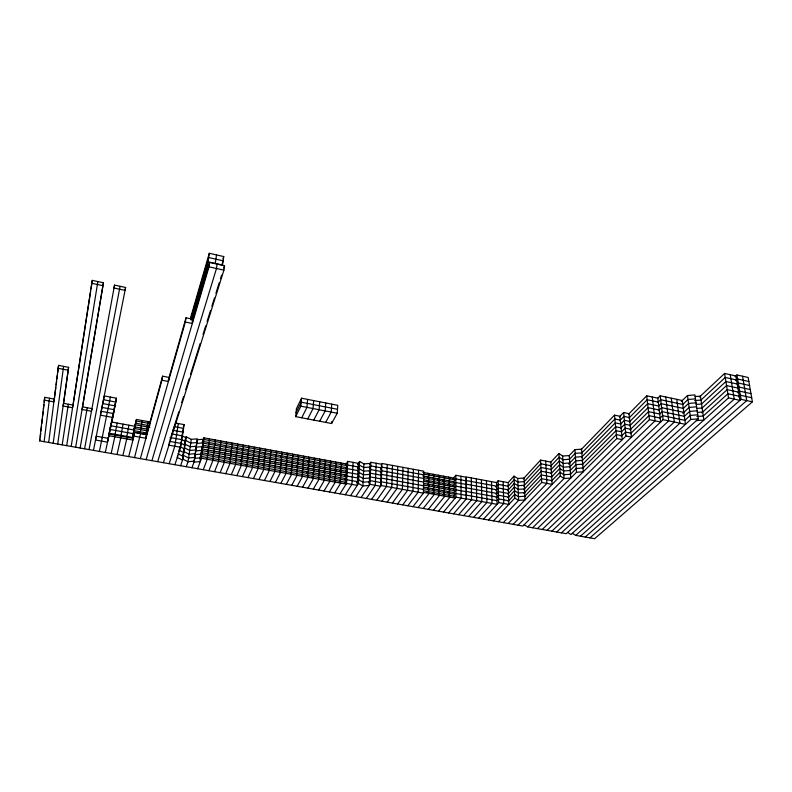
<?xml version="1.0" encoding="UTF-8"?>
<svg xmlns="http://www.w3.org/2000/svg" width="792" height="792" viewBox="0 0 792 792"><rect width="100%" height="100%" fill="white"/><g stroke="black" fill="none" stroke-linecap="round" stroke-linejoin="round"><path stroke-width="1.19" d="M418.562 470.24L418.196 492.188L407.84 505.771M413.375 469.28L412.939 491.238L402.692 504.87M408.177 468.32L407.672 490.298L397.534 503.959M402.96 467.349L402.395 489.347L392.367 503.049M397.733 466.389L397.099 488.397L387.179 502.138M392.486 465.419L391.793 487.436L381.992 501.217M387.229 464.449L386.476 486.486L376.784 500.297M148.173 421.631L147.5 425.472M381.14 485.526L381.962 463.468L423.74 471.2L423.433 493.129L381.14 485.526L371.557 499.386M147.53 425.373L146.817 429.383M146.174 433.155L146.886 429.125L135.115 426.967L132.551 438.164M376.19 463.251L375.289 485.308L366.33 498.455M146.174 434.58L146.243 432.897L134.442 430.749L132.789 438.362M145.52 438.392L145.599 436.679M369.943 484.338L370.903 462.28L381.457 464.231L380.635 486.258L369.943 484.338L361.083 497.534M357.608 464.577L359.568 461.459L363.934 463.904L362.894 485.922L355.826 496.604M350.549 495.683L358.469 483.526L359.568 461.459M353.083 462.37L351.905 484.407L345.272 494.743M346.52 483.447L347.767 461.389L358.38 463.34L357.271 485.367L346.52 483.447L339.976 493.812M142.312 420.552L140.936 428.314M141.006 428.046L140.283 432.085M140.243 433.501L140.352 431.818M337.243 413.256L337.758 405.326L301.534 398.208L296.406 408.741L295.713 416.632L331.591 423.522L337.243 413.256L300.851 406.177L295.713 416.632M331.759 404.148L331.224 412.087L325.651 422.383M331.591 423.522L331.719 421.552M325.75 402.97L325.185 410.909L319.701 421.235M319.72 401.782L319.127 409.731L313.731 420.097M132.581 435.847L136.452 419.463L150.51 422.067M313.672 400.594L313.048 408.553L307.742 418.938M132.541 437.095L135.779 423.215L149.876 425.799M307.613 399.406L306.959 407.365L301.732 417.79M133.63 436.234L133.769 434.541M300.851 406.177L301.534 398.208M127.136 437.273L122.889 455.548M568.983 455.826L574.913 449.648L581.605 449.133L583.278 471.775L576.497 472.27L522.868 526.046L39.6 440.877L44.738 397.307L54.361 399.099L53.727 401.871L44.095 400.079M40.343 437.006L40.748 433.392M41.016 430.987L41.54 426.175M41.808 423.769L42.342 418.958M42.61 416.552L43.144 411.741M43.412 409.335L43.936 404.524M44.203 402.118L44.738 397.307M44.134 441.669L49.549 398.208M121.166 436.194L117.038 454.519M48.668 442.471L58.568 365.399L68.607 367.339L63.528 403.762M54.45 398.336L55.826 387.357M56.133 384.912L56.588 381.259M56.895 378.814L57.351 375.161M57.658 372.715L58.568 365.399M53.193 443.263L63.598 366.369M57.697 444.065L68.607 367.339M163.429 462.696L223.918 270.141L224.532 265.746L209.672 262.439L192.149 322.087M115.186 435.115L111.177 453.489M195.188 453.658L196.634 443.451L202.851 442.926M196.762 442.53L197.159 439.768L203.366 439.243L200.267 461.597L193.99 462.102L195.06 454.598L201.307 454.083M191.951 467.726L194.317 461.192L197.485 438.837L191.288 439.362L186.16 436.758L185.031 440.124M190.367 318.542L209.286 253.301L223.73 256.549L222.532 265.053L207.999 261.825L191.05 319.958M191.288 439.362L188.05 461.696L186.278 466.726M217.117 264.092L216.483 268.488L157.677 461.687M62.202 444.857L68.34 404.237M215.275 263.439L216.523 254.925M180.586 465.726L182.843 459.152L186.16 436.758M206.049 274.774L209.286 253.301M174.883 464.716L180.695 447.292L184.1 424.631L175.982 423.126M151.915 460.667L209.019 266.835L209.672 262.439M177.566 455.618L177.289 457.509L182.526 460.063L185.843 437.699L181.715 435.61M66.696 445.648L92.268 280.378L103.435 282.754L82.546 406.949M73.032 405.464L90.595 291.308M90.961 288.882L92.268 280.378M178.309 423.562L174.824 446.233L169.161 463.706M185.338 322.027L186.011 317.79L192.981 319.255L192.327 323.492L185.338 322.027L146.144 459.647M71.181 446.44L97.861 281.566M108.91 435.739L109.187 434.036L133.086 438.342L132.947 440.065L108.91 435.739L105.296 452.45M161.915 380.219L162.598 376.17L169.062 377.428L168.409 381.477L161.915 380.219L140.352 458.627M75.666 447.233L103.435 282.754M140.63 433.363L134.541 457.608M80.131 448.015L87.278 407.741M133.947 436.125L134.64 432.274L146.599 434.452L145.946 438.293L133.947 436.125L128.72 456.578M84.596 448.807L114.553 285.12L125.611 287.476L93.486 450.371M126.868 436.402L128.908 425.195M120.641 437.233L123.067 424.126M115.088 434.283L117.206 423.047M89.041 449.589L120.087 286.298M108.276 437.936L107.524 442.164L95.525 440.015L96.287 436.194L108.256 438.342M110.979 423.839L109.177 433.214L132.729 437.461L134.729 426.264L111.335 421.978M112.781 417.443L116.464 398.218L104.267 395.921L100.436 415.166L112.781 417.443L107.841 440.263M107.643 440.223L107.999 438.362M102.277 437.273L99.396 451.41M110.375 397.069L102.128 437.996M125.611 287.476L125.037 290.357L113.959 288.011L114.553 285.12M112.909 414.701L116.464 398.218M109.949 429.244L112.444 417.285M112.979 415.216L115.731 402.029L103.504 399.732M107.722 440.382L108.207 438.125M109.088 434.056L114.266 409.702L101.98 407.415M39.6 440.877L40.006 439.095M133.531 430.997L136.452 419.463M133.026 438.6L134.64 432.274M145.579 438.174L162.598 376.17M168.241 380.348L186.011 317.79M190.763 319.047L208.652 257.548L223.136 260.786L222.037 264.31M191.803 319.334L207.355 266.112L209.444 266.577M192.1 320.275L206.702 270.428M223.007 258.905L223.73 256.549M169.914 440.144L178.784 411.82M181.685 402.544L183.576 396.505M185.734 389.615L189.11 378.833M190.525 374.339L200.178 343.5M203.029 334.392L205.712 325.829M207.078 321.463L210.514 310.513M211.87 306.197L214.444 297.97M215.919 293.268L219.226 282.695M220.473 278.705L221.582 275.171M223.799 268.102L224.532 265.746M183.378 426.868L184.1 424.631M182.447 431.699L183.546 428.373L174.24 426.65M181.883 435.442L182.982 432.125L172.488 430.195M181.685 438.095L182.407 435.887L171.904 433.966M181.061 442.015L181.843 439.669L170.131 437.54M178.556 451.638L181.269 443.47L169.537 441.352L168.934 445.173L180.695 447.292M184.1 444.916L185.615 440.451L190.753 443.045L196.97 442.52M183.378 451.212L184.506 447.886L189.684 450.46L195.911 449.945M182.447 456.043L183.952 451.628L189.139 454.192L195.386 453.677M202.217 442.362L203.871 437.837L346.213 463.934L347.163 465.676L204.108 439.501L203.871 437.837M202.544 443.777L204.108 439.501M201.574 448.698L203.594 443.213L203.366 441.53L346.005 467.567L346.955 469.329L203.594 443.213M200.683 453.44L203.079 446.945L202.851 445.243L345.797 471.21L346.748 472.992L203.079 446.945M199.782 458.212L202.564 450.697L202.336 448.965L345.579 474.863L346.54 476.675L202.564 450.697M200.03 459.875L202.039 454.459L201.821 452.707L345.371 478.536L346.332 480.368L202.039 454.459M197.614 468.725L201.524 458.231L201.297 456.459L345.163 482.229L346.114 484.08L201.524 458.231M208.979 442.669L209.514 438.877M208.078 447.44L209.286 444.253L209.019 442.56M207.979 450.094L208.781 447.985L208.524 446.272M207.474 453.836L208.276 451.727L208.019 449.995M206.564 458.637L207.771 455.489L207.514 453.727M203.257 469.715L207.256 459.261L207.009 457.479M214.622 443.698L215.444 441.57L215.147 439.906M214.137 447.401L214.959 445.282L214.662 443.589M213.642 451.123L214.464 449.014L214.177 447.302M213.157 454.856L213.969 452.757L213.691 451.014M212.662 458.608L213.484 456.509L213.196 454.747M208.89 470.705L212.989 460.281L212.701 458.499M220.255 444.728L221.087 442.609L220.77 440.936M219.78 448.43L220.612 446.312L220.295 444.619M219.305 452.143L220.136 450.044L219.82 448.322M218.82 455.875L219.661 453.776L219.344 452.034M218.345 459.617L219.176 457.538L218.859 455.766M214.513 471.695L218.691 461.3L218.384 459.518M225.443 446.807L226.72 443.639L226.373 441.966M225.403 449.45L226.255 447.341L225.908 445.648M224.938 453.163L225.799 451.064L225.443 449.341M224.473 456.895L225.324 454.806L224.987 453.064M223.582 461.677L224.859 458.558L224.512 456.786M220.117 472.685L224.383 462.32L224.047 460.528M231.472 446.777L232.343 444.668L231.957 442.985M230.581 451.519L231.888 448.371L231.511 446.668M230.561 454.182L231.442 452.083L231.066 450.361M230.116 457.905L230.987 455.826L230.611 454.073M225.7 473.675L230.066 463.34L230.155 457.806M237.055 447.797L237.946 445.688L237.541 444.015M235.729 456.242L237.065 453.113L237.105 447.688M235.293 462.657L236.184 460.588L236.224 455.093M231.284 474.655L235.739 464.35L235.333 462.558M242.174 449.856L243.54 446.718L243.104 445.035M242.203 452.499L243.114 450.41L242.679 448.708M241.778 456.202L242.679 454.123L242.243 452.4M240.887 460.964L242.253 457.855L241.817 456.103M240.916 463.667L241.817 461.597L241.392 459.825M236.848 475.636L241.382 465.359L240.956 463.558M248.193 449.826L249.114 447.737L248.648 446.045M247.312 454.558L248.698 451.43L248.233 449.717M247.361 457.212L248.282 455.143L247.817 453.41M246.936 460.934L247.866 458.865L247.401 457.113M246.055 465.696L247.441 462.607L246.985 460.835M253.737 450.836L254.678 448.757L254.183 447.064M242.392 476.616L247.025 466.369L246.569 464.567M253.331 454.519L254.272 452.45L253.777 450.737M252.925 458.221L253.866 456.152L253.381 454.42M252.519 461.944L253.46 459.875L252.975 458.123M252.113 465.666L253.054 463.617L252.569 461.835M259.261 451.846L260.221 449.767L259.707 448.074M247.926 477.586L252.648 467.369L252.163 465.567M258.875 455.529L259.835 453.46L259.311 451.747M258.004 460.261L259.439 457.162L258.925 455.43M258.093 462.944L259.043 460.885L258.529 459.122M257.697 466.666L258.657 464.627L258.133 462.835M264.3 453.885L265.756 450.777L265.211 449.084M253.45 478.566L258.251 468.379L257.737 466.567M264.409 456.538L265.379 454.469L264.835 452.747M264.023 460.231L265.003 458.172L264.449 456.43M263.152 464.963L264.617 461.894L264.073 460.132M263.261 467.666L264.241 465.627L263.687 463.835M270.29 453.856L271.28 451.796L270.706 450.094M258.954 479.536L263.855 469.379L263.31 467.567M269.428 458.568L270.913 455.479L270.339 453.757M269.547 461.231L270.547 459.182L269.973 457.43M269.181 464.934L270.171 462.894L269.597 461.122M296.06 412.682L301.198 402.188L337.501 409.286M268.31 469.676L269.805 466.627L269.231 464.835M275.774 454.856L276.784 452.796L276.18 451.093M264.449 480.506L269.428 470.379L268.864 468.557M274.557 463.251L276.081 460.182L275.477 458.429L276.428 456.479L275.834 454.757M274.705 465.934L275.715 463.894L275.121 462.122M274.349 469.656L275.359 467.627L274.755 465.835M280.744 456.885L282.279 453.806L281.645 452.103M269.933 481.467L275.002 471.369L274.398 469.547M280.566 463.221L281.596 461.182L280.962 459.429L281.942 457.489L281.308 455.756M280.219 466.924L281.249 464.894L280.615 463.122M286.199 457.885L287.763 454.806L287.1 453.103M279.873 470.646L280.903 468.617L280.269 466.825M286.387 460.528L287.427 458.489L286.773 456.756M275.398 482.437L280.556 472.359L279.923 470.537M286.051 464.211L287.1 462.182L286.437 460.429M285.199 468.923L286.763 465.884L286.11 464.112M292.169 457.855L293.228 455.806L292.545 454.093M285.377 471.626L286.427 469.616L285.773 467.815M291.317 462.538L292.911 459.489L292.218 457.746M280.853 483.397L286.09 473.349L285.437 471.527M291.525 465.201L292.585 463.172L291.901 461.419M291.199 468.904L292.268 466.884L291.575 465.102M297.604 458.845L298.683 456.806L297.97 455.093M290.347 473.616L291.941 470.606L291.258 468.795M297.297 462.508L298.376 460.479L297.663 458.746M286.298 484.358L291.614 474.339L290.931 472.517M296.446 467.201L298.059 464.171L297.346 462.409M296.673 469.884L297.752 467.874L297.04 466.092M303.029 459.835L304.118 457.806L303.376 456.083M296.357 473.596L297.445 471.587L296.733 469.785M302.732 463.498L303.821 461.469L303.088 459.736M291.723 485.308L297.129 475.329L296.416 473.497M302.435 467.171L303.524 465.161L302.782 463.399M302.128 470.864L303.227 468.864L302.485 467.072M307.89 461.835L309.543 458.796L308.781 457.073M301.831 474.576L302.93 472.577L302.188 470.765M308.157 464.478L309.266 462.459L308.494 460.716M297.139 486.268L302.623 476.309L301.881 474.477M307.86 468.161L308.979 466.142L308.207 464.379M307.019 472.844L308.692 469.844L307.92 468.052M313.84 461.805L314.959 459.786L314.167 458.063M307.286 475.556L308.395 473.557L307.633 471.745M312.998 466.468L314.681 463.449L313.889 461.706M302.534 487.219L308.108 477.289L307.345 475.457M313.286 469.131L314.414 467.132L313.612 465.359M313.008 472.824L314.137 470.824L313.345 469.032M319.216 462.785L320.364 460.776L319.542 459.043M312.167 477.517L313.86 474.537L313.068 472.725M318.958 466.438L320.097 464.439L319.275 462.686M307.93 488.169L313.582 478.269L312.781 476.428M318.691 470.111L319.829 468.112L319.008 466.339M318.424 473.794L319.572 471.804L318.75 470.012M324.591 463.765L325.75 461.756L324.898 460.033M318.156 477.497L319.305 475.517L318.483 473.695M324.334 467.419L325.492 465.419L324.651 463.667M313.295 489.11L319.037 479.239L318.216 477.398M323.502 472.082L325.245 469.092L324.393 467.32M323.829 474.774L324.987 472.784L324.146 470.993M329.363 465.745L331.115 462.746L330.244 461.013M329.71 468.399L330.878 466.399L330.007 464.647M318.661 490.06L324.482 480.209L323.631 478.368L324.74 476.487L323.888 474.675M329.462 472.062L330.64 470.072L329.759 468.3M328.63 476.735L330.393 473.764L329.522 471.963M335.293 465.726L336.481 463.726L335.58 461.983M328.977 479.437L330.155 477.467L329.274 475.645M334.462 470.369L336.253 467.379L335.353 465.617M324.007 491L329.908 481.18L329.036 479.338M334.6 476.705L335.788 474.735L334.887 472.933L336.016 471.052L335.115 469.27M340.619 466.696L341.827 464.706L340.897 462.964M339.798 471.329L341.609 468.359L340.679 466.597M334.363 480.397L335.56 478.437L334.66 476.606M345.995 464.29L347.767 461.389M329.343 491.941L335.323 482.15L334.422 480.308M345.787 467.914L347.559 465.023L358.202 466.973M339.956 477.675L341.174 475.705L340.243 473.903L341.392 472.022L340.461 470.24M345.579 471.557L347.351 468.676L358.014 470.626M339.134 482.348L340.946 479.407L340.025 477.576M344.906 475.952L347.143 472.349L357.826 474.289M334.67 492.881L340.728 483.12L339.798 481.269M344.698 479.615L346.936 476.032L357.647 477.962M344.767 482.853L346.728 479.724L357.459 481.655M357.42 468.201L359.38 465.102L363.766 467.527L370.003 467.052M357.895 470.814L359.202 468.755L363.587 471.181L369.844 470.705M357.707 474.477L359.023 472.428L363.419 474.844L369.676 474.368M357.519 478.16L358.835 476.111L363.241 478.517L369.517 478.051M356.677 482.863L358.647 479.813L363.073 482.209L369.359 481.744M369.646 464.211L370.903 462.28M369.389 467.993L370.745 465.914L381.318 467.864M369.23 471.636L370.587 469.577L381.19 471.517M368.745 482.665L370.102 480.625L380.774 482.556M380.477 469.131L381.833 467.112L423.69 474.814M380.338 472.774L381.695 470.765L423.641 478.447M427.928 477.022L429.393 475.091L428.036 473.319M427.145 481.605L429.353 478.724L427.987 476.923M427.838 484.278L429.313 482.368L427.947 480.556M412.969 506.682L423.958 492.456L455.162 498.079L453.677 496.178L423.651 490.763M427.799 487.941L429.274 486.031L427.908 484.189M433.046 481.585L434.531 479.675L433.145 477.873L434.56 476.042L433.175 474.269M427.017 492.555L429.224 489.703L427.868 487.852M433.016 485.229L434.501 483.318L433.115 481.496M437.471 479.873L439.718 476.992L438.313 475.21M418.087 507.583L429.185 493.396L427.819 491.515M432.977 488.882L434.471 486.971L433.085 485.14M438.194 482.526L439.699 480.615L438.293 478.823M432.204 493.495L434.442 490.654L433.046 488.793M437.422 487.12L439.679 484.258L438.263 482.437M442.589 480.813L444.857 477.942L443.431 476.16M423.195 508.484L434.412 494.337L433.016 492.456M438.154 489.812L439.659 487.922L438.243 486.08M443.332 483.466L444.847 481.566L443.421 479.764M438.134 493.475L439.639 491.594L438.224 489.723M443.322 487.1L444.837 485.199L443.411 483.377M448.46 480.793L449.985 478.883L448.539 477.101M428.294 509.385L439.619 495.277L438.204 493.386M443.312 490.753L444.827 488.862L443.391 487.011M447.698 485.357L449.995 482.506L448.539 480.704M452.776 479.111L455.836 475.299L466.033 477.19L466.231 499.039L455.915 497.178L443.51 512.058M443.302 494.416L444.827 492.525L443.381 490.664M448.46 488.04L449.995 486.149L448.539 484.318M453.549 481.754L455.855 478.903L466.062 480.793M452.786 486.318L455.865 482.536L466.102 484.417M433.382 510.276L444.817 496.208L443.372 494.327M447.698 492.624L449.995 489.793L448.529 487.951M448.46 495.346L449.995 493.465L448.529 491.594M453.568 489.001L455.875 486.169L466.132 488.05M438.451 511.167L449.995 497.148L448.529 495.257M453.578 492.644L455.895 489.822L466.171 491.693M453.578 496.297L455.905 493.495L466.201 495.356M448.559 512.949L461.083 498.109L460.944 476.24M453.598 513.84L466.419 498.812L466.221 476.962L496.525 482.585L498.109 480.784L508.137 482.645L508.84 504.425L498.693 502.593L483.565 519.126M458.618 514.721L471.567 499.742L471.299 477.903M463.637 515.612L476.695 500.663L476.368 478.843M468.636 516.493L481.813 501.593L481.427 479.784M495.841 487.05L498.208 484.377L508.256 486.238M495.931 490.644L498.297 487.991L508.375 489.852M473.626 517.374L486.912 502.514L486.466 480.714M496.03 494.267L498.396 491.624L508.484 493.475M508.335 482.427L514.008 476.131L517.77 478.487L524.086 478.022L524.987 499.93L518.602 500.366L514.79 498.069L514.008 476.131M496.119 497.891L498.495 495.257L508.603 497.109M478.596 518.245L492.01 503.425L491.505 481.655M508.454 486.021L514.137 479.754L517.909 482.09L524.235 481.635L540.758 463.785L551.064 465.755M507.761 490.515L514.265 483.387L518.047 485.724L524.383 485.268M507.88 494.139L514.394 487.03L518.186 489.357L524.532 488.912M523.274 478.893L540.57 460.093L550.856 462.082L552.123 484.397L541.708 482.437L503.306 522.601M507.989 497.772L514.523 490.693L518.324 493.02L524.68 492.565M488.515 519.997L503.771 503.504L503.128 481.714M508.108 501.425L514.661 494.376L518.463 496.683L524.839 496.238M523.581 486.13L540.946 467.478L551.272 469.458M493.465 520.869L514.79 498.069M523.73 489.773L541.134 471.2L551.489 473.171M550.45 462.518L558.904 453.519L562.657 456.043L569.26 455.539L570.765 478.022L564.072 478.507L560.281 476.032L558.904 453.519M523.878 493.426L541.322 474.933L551.697 476.893M550.658 466.201L559.132 457.232L562.884 459.746L569.507 459.251M498.396 521.74L518.602 500.366L517.77 478.487M524.492 496.604L541.52 478.675L551.905 480.635M550.866 469.894L559.36 460.954L563.122 463.468L569.755 462.974M551.074 473.596L559.588 464.706L563.359 467.201L570.012 466.706M551.282 477.319L559.815 468.468L563.597 470.953L570.26 470.468M569.23 459.538L575.17 453.38L581.882 452.866M508.216 523.462L546.916 483.417L545.718 461.092M581.001 449.747L614.533 415.137L619.968 416.265L622.245 439.679L616.74 438.56L527.739 526.908L524.126 524.799M551.499 481.061L560.053 472.24L563.835 474.725L570.517 474.24M568.626 464.132L575.438 457.123L582.16 456.618M581.288 453.479L614.899 418.998L620.344 420.126M513.117 524.334L560.281 476.032M569.735 466.993L575.695 460.894L582.437 460.38M619.324 416.919L623.621 412.523L629.066 413.662L631.481 437.135L625.967 436.016L532.59 527.759M581.566 457.222L615.265 422.878L620.72 423.997M569.983 470.745L575.962 464.666L582.714 464.162M619.7 420.77L624.007 416.394L629.462 417.532M517.998 525.195L564.072 478.507L562.657 456.043M581.853 460.974L615.632 426.779L621.096 427.888M628.472 414.265L646.708 395.812L657.796 398.178L660.667 422.017L649.43 419.681L537.422 528.611M570.131 474.616L576.229 468.468L583.001 467.963M620.938 423.779L624.403 420.285L629.868 421.413M582.14 464.746L615.998 430.69L621.482 431.798M628.878 418.127L647.163 399.742L658.271 402.108M620.453 428.531L624.789 424.195L630.264 425.324M582.427 468.537L616.374 434.62L621.859 435.729M629.284 422.007L647.608 403.692L658.746 406.058M621.671 431.61L625.175 428.116L630.67 429.244M629.68 425.898L648.064 407.662L659.221 410.018M657.588 398.386L660.201 395.792L682.259 400.524L685.456 424.344L663.112 419.681L547.074 530.313M621.176 436.402L625.571 432.056L631.076 433.184M630.095 429.808L648.519 411.652L659.696 413.998M658.043 402.336L660.686 399.732L682.783 404.445M630.501 433.739L648.975 415.651L660.182 417.998M658.518 406.276L661.162 403.682L683.318 408.395M658.993 410.236L661.647 407.652L683.842 412.355M659.469 414.216L662.132 411.642L684.377 416.335M542.253 529.462L655.053 420.849L652.262 397M659.954 418.216L662.617 415.651L684.912 420.324M681.229 401.504L687.476 395.545L694.911 394.911L698.306 418.859L570.992 534.531L567.567 532.471M682.654 404.573L688.01 399.485L695.465 398.861M551.875 531.165L668.715 420.849L665.735 396.98M683.179 408.514L688.555 403.445L696.029 402.821M699.395 397.059L724.591 373.448L735.847 375.972L739.926 400.346L728.521 397.861L575.744 535.372L572.329 533.313M682.813 413.315L689.109 407.425L696.594 406.801M556.667 532.006L674.309 422.017L671.26 398.168M700.88 400.148L725.234 377.467L736.52 379.982M684.248 416.453L689.654 411.424L697.158 410.8M561.459 532.848L679.892 423.185L676.764 399.346M701.455 404.108L725.888 381.516L737.194 384.021M684.783 420.443L690.208 415.434L697.732 414.82M735.134 376.636L736.946 374.962L748.153 377.467L752.4 401.831L594.634 538.699L575.744 535.372M702.049 408.078L726.541 385.565L737.877 388.07M698.306 418.859L690.763 419.473L566.231 533.689L527.739 526.908M735.798 380.645L737.619 378.982L748.856 381.487M701.722 412.889L727.195 389.644L738.56 392.139M737.827 392.792L739.669 391.149L750.974 393.634M580.477 536.204L734.233 399.109L730.234 374.715M738.51 396.881L740.352 395.248L751.687 397.723M585.209 537.035L741.045 399.356L752.4 401.831M589.931 537.867L746.727 400.594L742.559 376.22M695.109 396.554L700.415 396.109L703.88 420.037L696.346 420.641M694.604 400.584L700.989 400.049M696.227 404.455L701.563 404.009M196.446 446.223L190.219 446.747L185.061 444.163M196.109 447.153L202.336 446.629M696.792 408.434L702.138 407.989M195.584 450.866L201.821 450.351M697.356 412.424L702.712 411.988M194.852 457.43L188.595 457.934L183.398 455.38M696.851 416.523L703.296 415.998L727.858 393.743L739.243 396.238M194.525 458.34L200.792 457.835M194.317 461.192L188.05 461.696L182.843 459.152M363.934 463.904L370.161 463.419L369.191 485.456L362.894 485.922L358.469 483.526M381.279 481.813L423.482 489.436M466.419 498.812L497.089 504.346L496.525 482.585M381.556 474.428L423.591 482.1M110.623 425.71L134.066 429.977M370.418 473.24L381.051 475.18M423.76 483.437L453.658 488.882L455.143 490.733L424.057 485.08M466.359 491.476L496.901 497.029M134.303 432.422L144.985 434.363M508.721 500.762L498.594 498.92L497.01 500.663L466.389 495.139M381.417 478.111L423.542 485.763M109.9 429.452L133.403 433.709M370.26 476.923L380.912 478.863M423.71 487.09L453.668 492.525L455.152 494.396L424.007 488.763M136.323 421.067L150.46 423.671M424.205 474.131L455.103 479.823L453.628 478.041L422.878 472.359M422.829 475.972L453.638 481.645L455.123 483.447L424.156 477.764M466.29 484.189L496.713 489.783M135.65 424.839L149.817 427.433M423.809 479.794L453.648 485.258L455.133 487.08L424.106 481.417M466.32 487.822L496.802 493.396M134.977 428.62L146.817 430.779M101.208 411.286L113.523 413.563M466.25 480.566L496.614 486.169M102.742 403.564L114.998 405.86M57.915 368.25L67.973 370.181M91.634 283.269L102.821 285.645M738.302 383.021L749.559 385.516M209.019 266.835L223.918 270.141M738.976 387.07L750.262 389.565M177.853 453.737L183.081 456.301M179.467 450.49L183.645 452.549M180.031 446.747L184.199 448.817M180.596 443.015L184.744 445.094M182.19 439.827L185.298 441.392M736.946 374.962L741.045 399.356M724.591 373.448L728.521 397.861M687.476 395.545L690.763 419.473M660.201 395.792L663.112 419.681M646.708 395.812L649.43 419.681M623.621 412.523L625.967 436.016M614.533 415.137L616.74 438.56M574.913 449.648L576.497 472.27M540.57 460.093L541.708 482.437M498.109 480.784L498.693 502.593M455.836 475.299L455.915 497.178M91.991 408.613L91.456 411.236L82.002 409.494L82.556 406.87L91.991 408.613M73.092 405.108L72.517 407.741L62.994 405.979L63.578 403.356L73.092 405.108"/></g></svg>
